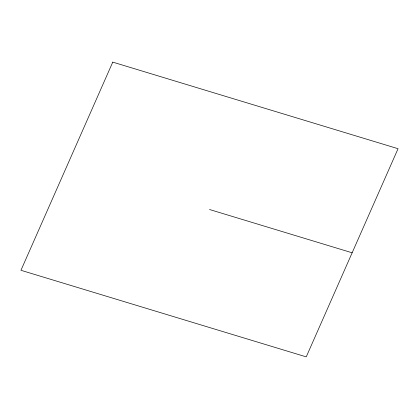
<?xml version="1.0" encoding="UTF-8"?>
<svg xmlns="http://www.w3.org/2000/svg" width="419" height="419" viewBox="0 0 419 419"><rect width="100%" height="100%" fill="white"/><g stroke="black" fill="none" stroke-linecap="round" stroke-linejoin="round"><path stroke-width="0.63" d="M209.5 209.5L352.143 252.788M112.763 62.127L20.95 270.297L306.237 356.873L398.05 148.703L112.763 62.127"/></g></svg>
